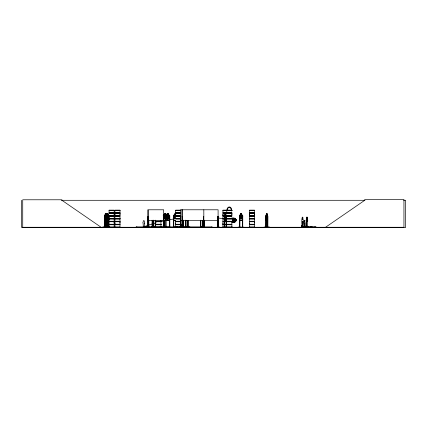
<?xml version="1.0" encoding="UTF-8"?>
<svg xmlns="http://www.w3.org/2000/svg" width="427" height="427" viewBox="0 0 427 427"><rect width="100%" height="100%" fill="white"/><g stroke="black" fill="none" stroke-linecap="round" stroke-linejoin="round"><path stroke-width="0.64" d="M114.153 223.001L114.153 221.746L109.082 221.746M114.153 214.439L114.153 213.19L109.082 213.19M114.916 224.25L114.916 221.746L119.987 221.746L119.982 224.25L114.916 224.25L114.922 223.001M114.916 215.688L114.916 213.19L119.987 213.19L119.982 215.688L114.916 215.688L114.922 214.439M119.982 223.001L119.982 221.746M119.982 214.439L119.982 213.19M180.749 224.25L175.673 224.25L175.678 223.001M231.861 223.001L231.856 224.25L222.953 224.25L222.958 223.001M224.623 215.688L222.953 215.688L222.958 214.439M231.856 214.439L231.856 213.19L222.953 213.19L222.953 215.688M249.485 224.25L249.485 221.746L254.556 221.746L254.551 224.25L249.485 224.25L249.491 223.001M249.485 215.688L249.485 213.19L254.556 213.19L254.551 215.688L249.485 215.688L249.491 214.439M254.551 223.001L254.551 221.746M254.551 214.439L254.551 213.19M145.847 227.068L157.232 227.244M302.876 226.657L303.106 221.41L302.946 226.657M304.867 226.86L304.974 223.364A0.907 0.507 -90 0 0 304.867 221.939L304.835 220.732M307.301 226.657L307.531 221.41A1.361 0.758 -90 0 0 307.371 219.27L307.371 217.802A0.678 0.379 -90 0 0 306.992 217.124A0.678 0.379 -90 0 0 306.613 217.802L306.613 219.27A1.361 0.758 -90 0 0 306.458 221.41L306.613 226.657M301.894 225.83L302.428 225.835L302.353 226.139M302.161 225.872C302.001 226.086 301.862 225.84 301.98 226.155M301.83 226.064L302.476 226.038M302.433 225.931L302.247 225.92M306.613 225.92L306.351 226.113L306.874 225.851M306.842 226.134L306.805 225.872M302.327 226.07L301.857 225.995M304.974 223.364L304.915 226.86L304.36 226.86L304.259 223.364A0.907 0.507 -90 0 1 304.36 221.939L304.446 220.732L304.841 220.636M304.259 226.497L304.606 226.363L304.099 226.262L304.099 227.057M304.563 226.422L304.147 226.454L304.568 226.379M181.555 226.593L181.71 224.661L181.571 227.052M109.066 218.661L114.164 218.709M175.657 218.661L180.61 218.709M175.694 227.265L175.678 224.751L180.749 224.751M181.283 227.239L181.678 224.661L181.197 227.239M106.28 220.455L106.563 219.168L106.35 215.101M106.504 219.163L106.355 220.497M226.113 220.497L226.107 215.101M267.494 220.497L267.489 215.101M109.082 224.751L114.158 224.751L114.158 227.164L102.758 227.217L110.321 227.244M106.414 227.239L106.376 226.876M222.6 227.265L232.427 227.244M222.691 227.239L232.411 227.239M226.198 227.265L226.182 216.393L226.481 216.393L226.481 227.271M264.067 227.068L269.624 227.068M267.654 227.239L267.75 215.571M151.612 227.244L161.027 227.095M155.172 227.239L155.166 220.231M306.602 226.07L306.26 225.851M181.069 227.239L181.64 224.661L182.51 227.217L182.42 216.393L182.051 216.393M106.051 215.101L104.871 220.209L104.861 227.271M304.371 220.839L304.488 220.562M306.405 225.91L306.335 225.835M181.037 227.239L181.635 224.661M107.503 220.455L107.823 219.163M107.529 220.497L107.887 215.571L107.551 215.101L104.877 215.101M242.685 219.163L242.328 220.455L239.851 220.455L239.552 219.163M242.355 220.497L242.749 219.168M105.917 219.163L106.238 215.592L105.933 213.762M106.238 218.09L105.928 219.163L105.352 219.163L105.047 218.09L105.298 213.762L107.999 213.762M201.25 227.244L204.154 227.047L200.93 226.988M203.999 227.265L204.143 220.231M106.136 227.244L106.158 220.231M104.492 227.068L104.546 216.393L104.839 216.393L104.839 227.271M238.271 227.068L244.03 227.239M105.907 215.576L105.57 216.815L105.063 215.635L105.453 217.119L105.058 218.715L105.581 217.412L106.104 218.715L105.704 217.124L105.997 215.56L105.917 218.09M166.69 220.455L167.138 219.163L168.398 219.163L169.071 218.09L169.071 215.592L168.398 215.144L168.446 213.762L167.106 213.762L167.106 215.101L165.841 215.101M166.722 220.497L167.181 219.168L167.181 215.571L166.706 215.101M169.786 219.168L169.327 220.497L163.578 220.497M104.706 215.598L104.914 215.101L104.722 227.265M175.657 227.207L190.031 227.265M222.969 218.608L224.629 218.709M148.372 227.239L148.393 216.393M173.298 227.239L173.335 226.876M181.971 227.063L182.051 209.78M181.961 227.239L181.79 224.661L182.308 227.239L182.297 216.393M224.447 227.271L224.687 215.101M265.813 227.271L266.048 215.101M267.532 220.497L266.005 220.497L266.058 215.144M107.855 216.66L108.287 215.635L107.94 215.635M106.894 219.163L107.374 218.09L107.374 215.592L106.894 215.144L106.894 213.762M108.442 218.09L107.956 219.163L108.458 218.09L108.442 215.592L107.956 215.144L107.956 213.762L107.967 220.497M106.878 215.635L107.214 215.635L106.601 217.124L107.236 218.715L106.574 217.829M301.259 227.265L301.329 226.385L303.4 226.385L303.4 227.095M302.465 227.095L302.465 226.385M303.773 227.26L303.837 226.678L305.22 226.678L305.22 227.153M304.387 227.26L304.595 226.678M307.824 227.095L307.824 226.385L305.753 226.385L305.689 227.265M305.737 227.175L306.042 227.271M306.896 226.385L306.613 227.265M310.082 226.95L309.991 227.265M310.493 226.95L310.434 227.265M310.728 227.175L310.557 227.26M311.726 227.26L311.358 227.265M314.923 226.95L314.934 227.175M315.126 226.95L314.923 227.095M315.857 227.175L316.06 226.95L305.844 226.95L305.844 226.385M304.435 226.502L304.173 226.326M167.08 218.667L167.779 217.412C168.318 219.43 169.909 219.03 168.046 217.124C169.866 215.293 168.265 214.888 167.758 216.815L166.727 215.566M175.412 217.412C174.835 219.451 173.298 219.014 175.129 217.119C173.357 215.582 174.937 214.781 175.39 216.815M166.183 220.497L165.767 219.168L166.466 218.09L166.466 215.592L165.799 215.144L165.841 213.762L164.502 213.762L164.502 215.101L163.269 215.101M104.967 215.576L105.288 213.762M105.047 215.592L105.352 215.144M267.094 213.804L266.464 213.804L266.501 215.144L266.144 215.592L266.122 227.265M239.52 227.271L239.494 215.576L239.835 215.101L240.593 215.101L240.566 213.762L241.671 213.762L241.671 215.101L242.365 215.101L242.749 215.571L242.744 227.271M239.52 215.576L239.862 215.101M231.546 211.157L232.171 210.367L231.765 210.367A3.427 2.445 -90 0 0 229.32 206.935A3.427 2.445 -90 0 0 226.876 210.367M163.589 215.101L163.162 215.576L163.61 215.144M165.799 213.804L164.55 213.804L164.55 215.144L163.877 215.592L163.877 218.09L164.55 219.163L165.799 219.163L165.767 215.576L166.194 215.101M165.809 219.163L165.799 215.592L166.215 215.144M143.2 227.057C141.994 227.276 145.586 227.276 144.347 227.057M144.273 227.271L144.529 227.265M105.512 215.592L105.992 215.144M106.28 215.144L106.483 215.592L107.044 215.144L107.012 213.762M106.542 215.592L106.307 215.101L106.52 215.592L107.049 215.144M226.278 227.244L226.326 215.571L226.096 215.144L224.655 215.144M325.555 227.271L364.754 200.295L364.754 199.5L403.947 199.5L403.947 227.271L21.35 227.271L21.35 200.295M174.782 213.804L174.782 215.144L174.115 215.592L174.115 218.09L174.782 219.163M231.418 218.645L232.357 218.186L234.935 218.186L235.266 219.521M231.45 218.677L232.389 218.186M114.932 227.169L119.992 227.169L119.987 224.751L114.916 224.751L114.932 227.265M249.501 227.169L254.561 227.169L254.551 224.751L249.485 224.751L249.501 227.265M61.424 200.295L364.957 200.295M403.648 200.295L405.65 200.295L405.65 227.5L22.727 227.5L22.727 199.783L61.926 199.783L61.926 200.295L101.119 227.271M109.082 210.175L114.164 210.175M114.911 210.175L119.992 210.175M175.673 210.175L180.754 210.175M222.947 210.175L231.866 210.175M249.48 210.175L254.561 210.175M180.754 210.271L175.673 210.265L175.678 212.689L180.605 212.689M231.866 210.276L222.947 210.271L222.958 212.689L231.861 212.689M109.088 210.426L114.153 210.426M114.922 210.426L119.982 210.426M175.678 210.426L180.6 210.426M222.958 210.426L231.856 210.426M249.491 210.426L254.551 210.426M109.05 212.859L114.19 212.859M114.879 212.859L120.024 212.859M175.641 212.859L180.637 212.859M222.921 212.859L231.898 212.859M249.448 212.859L254.593 212.859M109.05 213.014L114.19 213.014M114.879 213.014L120.024 213.014M175.641 213.014L180.637 213.014M222.921 213.014L231.898 213.014M249.448 213.014L254.593 213.014M175.673 213.19L180.605 213.19M175.63 213.762L174.739 213.762L174.739 215.101L173.826 215.101L173.399 215.576L173.378 227.271M225.077 213.762L225.739 213.762L225.995 215.592L225.995 218.09L225.68 219.163L225.093 219.163L224.783 215.592L225.136 213.804L225.718 213.804M105.309 213.804L106.894 213.804M107.012 213.804L107.967 213.804M168.398 213.804L167.149 213.804L167.149 215.144M240.604 213.804L241.634 213.804M175.812 214.028L175.006 214.028L175.006 214.477L175.812 214.477M225.2 214.028L225.573 214.028L225.573 214.477L225.2 214.477M266.571 214.028L266.95 214.028L266.95 214.477L266.571 214.477M107.956 215.101L108.639 215.101L108.992 215.571M168.446 215.101L169.311 215.101L169.786 215.571L169.85 227.244M224.639 215.101L225.114 215.101M225.702 215.101L226.145 215.101M266.01 215.101L266.48 215.101M267.078 215.101L267.526 215.101M104.887 215.144L108.618 215.144M163.226 215.144L169.295 215.144L169.738 215.592M174.782 215.144L173.848 215.144L173.447 215.598L173.447 219.163L173.848 220.455L175.694 220.455M239.851 215.144L242.355 215.144M266.021 215.144L267.521 215.144M108.591 215.101C109.718 216.516 108.933 218.859 108.613 220.497L108.981 219.168L108.591 220.455L104.887 220.455M224.447 215.576L224.639 220.497L226.15 220.497M165.799 215.592L164.55 215.592L164.55 218.09L165.799 218.09M167.149 215.592L168.398 215.592L168.398 218.09L167.149 218.09M225.093 215.592L225.68 215.592L225.68 218.09L225.093 218.09M109.082 215.688L114.158 215.688L114.158 213.19M175.673 215.688L180.605 215.688M225.936 215.688L231.861 215.688L231.861 213.19M109.05 215.865L114.19 215.865M114.879 215.865L120.024 215.865M175.641 215.865L180.637 215.865M222.921 215.865L224.613 215.865M225.942 215.865L231.898 215.865M249.448 215.865L254.593 215.865M109.05 216.019L114.19 216.019M114.879 216.019L120.024 216.019M175.641 216.019L180.637 216.019M222.921 216.019L224.613 216.019M225.942 216.019L231.898 216.019M249.448 216.019L254.593 216.019M109.082 216.195L114.158 216.195L114.158 218.603L109.088 218.539L114.164 218.608M175.673 216.195L180.605 216.195M224.623 216.195L222.953 216.195L222.953 218.603L224.623 218.608M225.936 216.195L231.861 216.195M106.483 216.393L106.286 227.271L106.19 218.95M107.823 216.393L107.46 216.393L107.492 227.271L107.561 216.393M108.538 216.393L108.901 216.393M147.811 216.393L147.955 227.271L147.998 226.876M148.292 216.393L148.655 216.393L148.687 227.271M169.738 216.393L169.37 216.393L169.412 227.271M173.378 216.393L173.746 216.393L173.789 227.271M180.541 216.393L180.813 227.271M203.818 216.393L203.449 216.393L203.492 227.271M224.463 216.393L224.762 216.393L224.762 227.271L224.778 226.876L224.431 226.876M239.499 216.393L239.878 216.393L239.83 227.271M242.798 216.393L242.413 216.393L242.381 227.271M265.834 216.393L266.133 216.393M302.188 217.802L302.119 219.27L302.188 217.802A0.678 0.379 -90 0 1 302.567 217.124A0.678 0.379 -90 0 1 302.946 217.802L302.946 219.27A1.361 0.758 -90 0 1 303.106 221.41M307.371 226.657L306.543 226.657L306.389 221.41A1.361 0.758 -90 0 1 306.543 219.27L306.613 217.802M306.543 217.802A0.678 0.379 -90 0 1 306.922 217.124A0.678 0.379 -90 0 1 307.301 217.802L307.371 217.802M231.402 218.122L233.788 218.122L233.788 218.491L231.402 218.491M114.922 218.539L119.982 218.539L119.982 216.195L114.916 216.195L114.916 218.603L119.992 218.608M180.6 218.539L175.678 218.539L180.61 218.608M222.958 218.539L224.629 218.539M225.931 218.539L231.856 218.539M249.491 218.539L254.551 218.539L254.551 216.195L249.485 216.195L249.485 218.603L254.561 218.608M225.936 218.608L231.866 218.608M235.234 218.656L235.234 221.773L234.93 222.2L232.357 222.2L231.418 221.789M114.911 218.709L119.992 218.736M225.936 218.709L231.866 218.736M249.496 218.699L254.561 218.709M109.082 218.821L114.164 218.837L114.153 221.245L109.082 221.245M175.673 218.827L180.61 218.827M224.623 218.827L222.947 218.837L222.958 221.245L231.861 221.245M225.936 218.821L231.866 218.837M109.088 218.982L114.153 218.982M114.922 218.982L119.982 218.982M175.678 218.982L180.6 218.982M222.958 218.982L224.629 218.982M225.931 218.982L231.856 218.982M249.491 218.982L254.551 218.982M108.65 220.497L104.871 220.497L104.706 219.163L104.925 220.455M226.369 219.168L226.096 220.455L224.655 220.455M239.494 219.168L239.851 220.497L242.381 220.497M307.301 217.802L307.371 219.27M163.61 220.455L169.295 220.455M266.021 220.455L267.521 220.455M175.7 220.497L173.816 220.497L173.399 219.168M148.292 220.663L163.685 220.663M180.541 220.663L218.096 220.663M236.184 220.818L235.202 220.818L234.887 221.485L233.121 221.485L232.363 220.818L232.363 219.569L233.121 218.896L234.887 218.896L235.202 219.569L236.216 219.521L236.216 220.86L235.234 220.86L234.898 222.2L231.402 222.115M304.36 220.956L304.36 221.939M155.962 221.245L161.032 221.245M175.673 221.245L180.749 221.245M109.05 221.421L114.19 221.421M114.879 221.421L120.024 221.421M155.924 221.421L161.07 221.421M175.641 221.421L180.781 221.421M222.921 221.421L231.898 221.421M249.448 221.421L254.593 221.421M302.188 219.27A1.361 0.758 -90 0 0 302.033 221.41L302.119 226.657M307.531 221.41L307.461 221.41A1.361 0.758 -90 0 0 307.301 219.27M109.05 221.576L114.19 221.576M114.879 221.576L120.024 221.576M155.924 221.576L161.07 221.576M175.641 221.576L180.781 221.576M222.921 221.576L231.898 221.576M249.448 221.576L254.593 221.576M155.962 221.746L161.032 221.746M180.749 221.746L175.673 221.746L175.673 224.25M304.259 223.364L304.408 226.86M109.082 224.25L114.158 224.25L114.158 221.746M155.962 224.25L161.032 224.25M109.05 224.421L114.19 224.421M114.879 224.421L120.024 224.421M155.924 224.421L161.07 224.421M175.641 224.421L180.781 224.421M222.921 224.421L231.898 224.421M249.448 224.421L254.593 224.421M109.05 224.575L114.19 224.575M114.879 224.575L120.024 224.575M155.924 224.575L161.07 224.575M175.641 224.575L180.781 224.575M222.921 224.575L231.898 224.575M249.448 224.575L254.593 224.575M155.962 224.751L161.032 224.751M306.837 226.838L307.259 226.838M311.262 226.838L312.164 226.838M104.514 226.876L105.25 226.876M105.848 226.876L106.515 226.876M107.423 226.876L107.86 226.876M108.501 226.876L108.938 226.876M218.234 226.876L217.797 226.876L217.802 227.271M226.15 226.876L226.513 226.876M239.462 226.876L239.915 226.876L239.915 227.271M242.376 226.876L242.835 226.876L242.83 227.271M265.802 226.876L266.17 226.876M267.889 226.876L267.521 226.876L267.537 227.271L267.553 216.393L267.857 216.393L267.873 227.271M143.477 226.983L144.064 226.983M160.979 226.988L165.217 227.068M166.151 226.988L169.327 226.988M173.789 226.988L176.959 226.988L176.959 227.271M189.972 227.244L177.472 227.244M219.627 227.068L216.783 227.244M307.509 226.983L308.113 226.983M102.758 227.068L114.153 227.095M114.922 227.095L119.982 227.095M144.454 227.057L143.093 227.057A164.555 151.457 30.2 0 1 156.287 222.771M175.678 227.095L189.967 227.063M222.697 227.068L232.405 227.068M249.491 227.095L254.551 227.095M151.628 227.217L161.038 227.164M204.138 227.217L201.293 227.047M203.93 227.244L203.86 226.876M164.603 227.047L164.566 220.231M152.524 227.239L152.444 220.231M222.958 227.26L222.958 224.751L231.861 224.751L231.861 227.164M107.641 227.244L107.668 226.876M241.607 215.144L242.146 215.592L242.146 218.09L241.607 219.163L240.604 219.163L240.065 218.09L240.065 215.592L240.604 215.144L240.631 213.804M266.042 227.244L265.962 216.393M224.661 227.239L224.639 216.393M107.967 215.144L108.458 215.592M104.636 227.239L104.658 226.876M164.117 215.144L164.566 215.592M242.344 215.101L242.712 215.592L242.653 227.271M107.519 215.101L107.855 215.592L107.823 227.271M234.887 218.229L235.202 218.677M106.222 215.592L105.912 213.762M107.978 218.667L108.314 218.661L107.866 217.61M267.478 215.144L267.692 215.592M204.095 227.249L204.101 226.876M266.144 218.09L266.464 219.163L267.056 219.163L267.371 218.09L267.078 213.762M105.047 218.09L105.357 219.163M182.148 225.947L182.43 227.239M265.829 219.163L266.042 220.497M224.469 219.163L224.682 220.497M104.706 219.163L104.925 220.497M302.033 221.41L302.188 226.657M307.734 226.385L307.734 226.95M306.687 226.385L306.687 227.095M306.581 226.95L306.581 225.76L306.148 225.76L306.148 226.95M306.501 225.76L306.501 226.95M306.255 227.095L306.234 225.76M305.156 226.678L305.156 227.057M304.536 226.678L304.536 227.057M304.387 226.262L304.387 227.057M304.334 226.262L304.334 227.057M304.157 226.262L304.157 227.057M303.896 226.678L303.896 227.057M303.309 226.385L303.309 226.95L301.419 226.95L301.419 226.385M302.38 226.385L302.38 226.95M302.07 226.95L302.156 225.76L301.724 225.76L301.724 226.95M301.809 225.76L301.809 226.95M267.74 226.876L267.75 227.271M267.115 215.101L267.115 213.762L266.443 213.762L266.464 215.144M265.952 226.876L265.941 227.271M242.557 226.876L242.557 227.271M242.499 216.393L242.547 227.271M241.645 213.762L241.634 215.144M239.798 216.393L239.734 227.271M239.632 226.876L239.643 227.271M239.552 215.598L239.584 227.271M236.152 219.569L236.152 220.818M233.788 222.115L233.788 221.746L222.953 221.746L222.953 224.25M233.686 218.122L233.686 218.491M233.686 221.746L233.686 222.115M226.79 210.276L226.796 212.689M226.374 226.876L226.374 227.271M225.114 213.762L225.088 220.497M224.57 226.876L224.581 227.271M218.224 227.271L218.197 216.393L217.834 216.393L217.903 227.271L217.93 216.393M218.096 227.271L218.096 209.78L180.541 209.78L180.541 227.271M218.037 226.876L218.048 227.271M212.224 227.271L212.224 226.934L136.101 226.934L136.101 227.271M211.429 226.934L211.429 227.271M204.512 220.231L204.554 227.271M204.469 226.876L204.469 227.271M203.818 209.78L203.85 227.271M203.407 226.876L203.407 227.271M203.065 220.321L203.097 227.271M203.049 226.876L202.996 227.271M202.969 220.321L202.905 227.271L202.804 220.321M202.708 220.321L202.708 227.271L202.676 226.876M200.93 226.876L200.93 227.271M200.887 220.231L200.845 227.271M200.519 220.231L200.557 227.271M200.476 226.876L200.476 227.271M188.083 220.321L188.088 227.271M187.949 220.321L187.949 227.271M187.917 226.876L187.896 227.271M187.827 220.321L187.816 227.271M185.942 220.231L185.942 227.271M185.841 220.231L185.873 227.271M185.724 226.876L185.74 227.271M185.681 220.231L185.649 227.271M185.58 220.231L185.548 227.271M183.359 220.231L183.391 227.271M183.263 220.231L183.29 227.271M183.199 226.876L183.156 227.271M183.098 220.231L183.066 227.271M182.996 220.231L183.002 227.271M182.42 216.393L182.345 227.271M182.158 209.78L182.158 227.271L182.121 226.876M180.824 226.876L180.883 227.271M180.664 216.393L180.68 227.271M180.632 226.876L180.61 227.271M179.916 226.934L179.916 227.271M179.356 226.934L179.356 227.271M177.37 226.876L177.408 227.271M177.328 226.876L177.328 227.271M177.045 226.876L177.045 227.271M174.782 215.592L174.782 218.09M173.704 226.876L173.704 227.271M169.695 226.876L169.695 227.271M169.327 226.876L169.327 227.271M166.151 226.876L166.156 227.271L166.114 220.231M165.74 220.231L165.713 227.271M164.523 226.876L164.523 227.271M164.198 220.231L164.198 227.271M164.155 226.876L164.155 227.271M163.813 227.271L163.781 216.393L163.418 216.393L163.392 227.271M163.685 227.271L163.685 209.78L148.292 209.78L148.308 227.271M163.621 226.876L163.578 227.271M163.52 216.393L163.488 227.271M160.936 220.231L160.979 227.271M160.68 226.934L160.68 227.271M160.568 226.876L160.541 227.271L160.525 226.876M160.12 226.934L160.12 227.271M155.471 220.231L155.471 227.271M155.289 220.231L155.311 227.271M155.268 226.876L155.268 227.271M153.693 226.876L153.699 227.271L153.677 220.231M153.555 220.231L153.576 227.271M153.496 220.231L153.496 227.271M153.373 220.231L153.378 227.271M152.402 226.876L152.402 227.271M152.119 226.876L152.119 227.271M152.076 220.231L152.033 227.271M148.82 220.231L148.863 227.271M148.777 226.876L148.777 227.271M148.553 216.393L148.585 227.271M148.452 220.231L148.495 227.271M147.817 226.876L147.817 227.271M147.811 209.78L147.811 227.271M147.31 226.934L147.31 227.271M146.514 226.934L146.514 227.271M145.954 226.934L145.954 227.271M143.979 227.057L143.979 226.262L143.563 226.262L143.563 227.057M136.896 226.934L136.896 227.271M136.336 226.934L136.336 227.271M108.933 215.571L108.933 227.271M108.805 220.231L108.837 227.271M108.762 226.876L108.693 227.271M108.634 216.393L108.602 227.271M108.538 220.231L108.506 227.271M107.727 216.393L107.759 227.271M106.985 213.762L106.926 215.101M106.894 218.09L106.894 215.592L105.352 215.592L105.357 218.09L105.928 218.09L105.928 215.592M106.504 215.571L106.499 227.271M106.045 226.876L106.029 227.271L105.981 220.231M105.885 220.231L105.891 227.271M105.218 220.231L105.245 227.271M105.117 220.231L105.149 227.271M105.074 226.876L105.058 227.271M104.951 220.231L105.01 227.271M160.787 221.597A164.555 151.457 30.2 0 1 173.65 219.008M218.17 218.026A164.555 151.457 30.2 0 1 223.15 218.656M227.239 210.367A2.861 2.039 -90 0 1 229.283 207.501A2.861 2.039 -90 0 1 231.322 210.367M232.704 221.021L232.758 221.362L233.852 220.471L234.935 221.309L234.065 220.209L234.935 219.072L233.847 219.921L232.726 219.035L233.644 220.188L232.704 221.021M144.417 223.364L144.225 226.86L143.317 226.86L143.13 223.364A0.907 0.907 0 0 1 143.317 221.939C142.495 220.151 145.052 220.151 144.225 221.939A0.907 0.907 0 0 1 144.417 223.364M267.366 218.661L266.816 217.412L266.256 218.661L266.678 217.119L266.315 215.566L267.056 215.592L267.056 218.09L266.464 218.09L266.464 215.592L266.806 216.815L267.345 215.587L266.944 217.124L267.366 218.661M242.082 218.661L241.741 218.704L241.148 217.412C240.796 219.553 239.403 218.725 240.919 217.119L240.246 215.587L241.127 216.815C241.479 214.77 242.835 215.603 241.362 217.124L242.082 218.661M166.343 218.661L165.889 218.667L165.18 217.412C164.673 219.435 163.018 219.035 164.891 217.119C163.119 215.582 164.699 214.781 165.158 216.815C165.66 214.888 167.261 215.293 165.446 217.124L166.343 218.661M301.542 227.095L316.156 227.249L301.542 227.095M114.164 210.276L109.082 210.276L109.088 212.689L114.158 212.689L114.158 210.276M119.992 210.271L114.911 210.276L114.922 212.689L119.987 212.689L119.987 210.276M254.561 210.271L249.48 210.271L249.491 212.689L254.556 212.689L254.556 210.276M105.827 214.028L105.453 214.028L105.453 214.477L105.827 214.477L105.827 214.028M106.734 214.028L106.152 214.028L106.152 214.477L106.734 214.477L106.734 214.028M107.801 214.028L107.204 214.028L107.209 214.477L107.801 214.477L107.801 214.028M165.575 214.028L164.769 214.028L164.769 214.477L165.575 214.477L165.575 214.028M168.179 214.028L167.373 214.028L167.373 214.477L168.179 214.477L168.179 214.028M241.431 214.028L240.785 214.028L240.785 214.477L241.431 214.477L241.431 214.028M241.607 215.592L240.604 215.592L240.604 218.09L241.607 218.09L241.607 215.592M119.992 218.821L114.911 218.837L114.922 221.245L119.987 221.245L119.987 218.837M254.561 218.827L249.48 218.821L249.491 221.245L254.556 221.245L254.556 218.837M234.887 219.569L233.121 219.569L233.121 220.818L234.887 220.818L234.887 219.569M235.992 219.793L235.677 219.793L235.677 220.594L235.992 220.594L235.992 219.793M306.805 226.95L306.805 226.385L306.773 226.95"/></g></svg>
